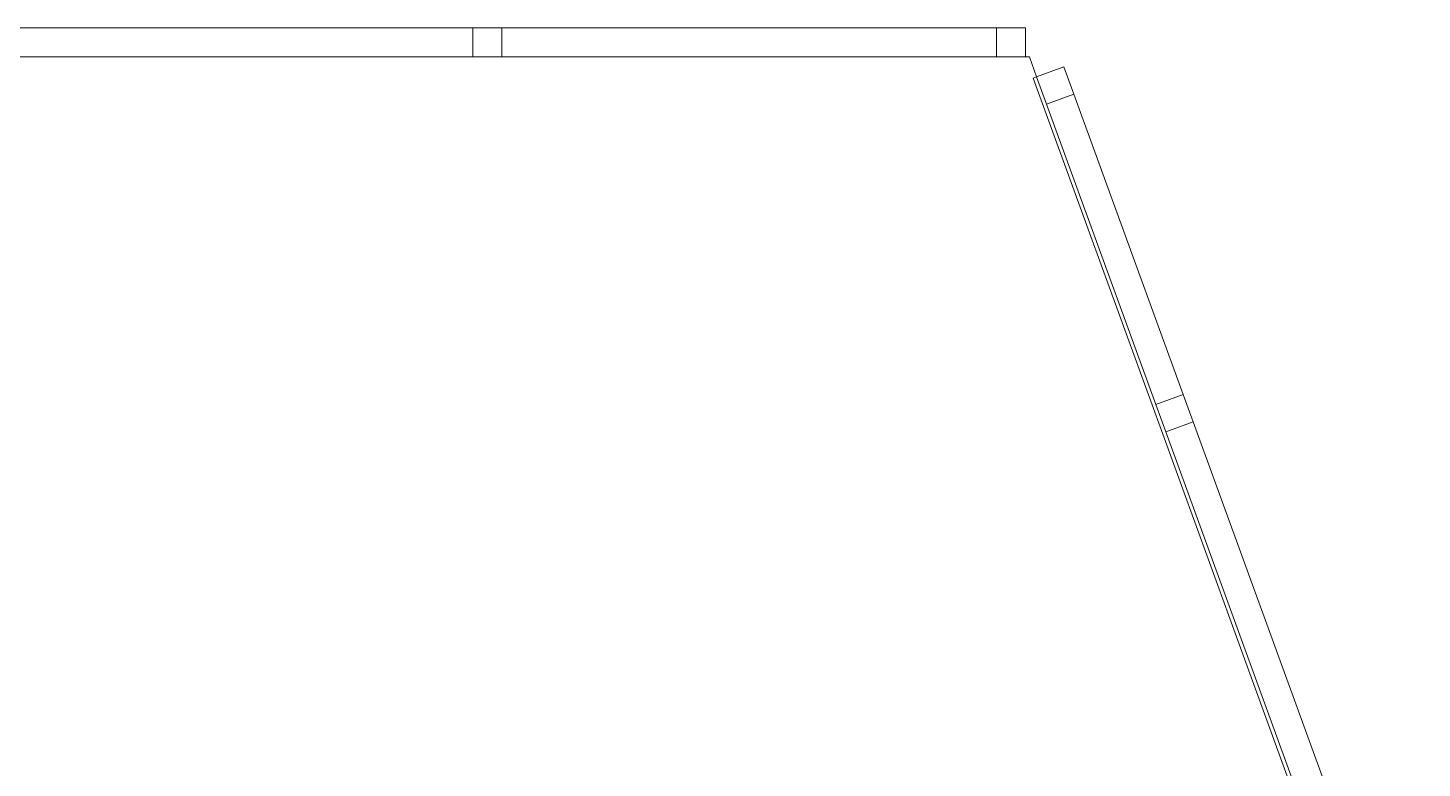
# Model space of a CAD drawing. Header units: inches. Extents: x -3598 to -1628, y -3458 to -206.
# Drawn here: x -2675.2 to -2579.4, y -633.5 to -582.6 of the extents above; entities that cross this region are included whole.
import ezdxf

# ---------------------------------------------------------------- set-up
doc = ezdxf.new("R2010")
doc.units = ezdxf.units.IN
doc.header["$MEASUREMENT"] = 0
doc.layers.add('A-FLOR', color=192, linetype='Continuous', lineweight=13)
doc.layers.add('A-GLAZ-CWMG', color=51, linetype='Continuous', lineweight=13)

# ---------------------------------------------------------------- blocks, each defined once
blk = doc.blocks.new('Rectangular Mullion - Tube 2x2-4066124-MEZZANINE - CAD')
at = {"layer": 'A-GLAZ-CWMG', "lineweight": 9}
for p, q in [((0, 2), (-2, 2)), ((-2, 2), (-2, 0)), ((0, 0), (0, 2)), ((-2, 0), (0, 0))]:
    blk.add_line(p, q, dxfattribs=at)
blk = doc.blocks.new('Rectangular Mullion - 1_ H Guardrail Cap _mesh_-4084418-MEZZANINE - CAD')
at = {"layer": 'A-GLAZ-CWMG', "lineweight": 9}
for p, q in [((-2642.656, -584.641), (-2642.656, -582.641)), ((-2642.656, -582.641), (-2608.656, -582.641)), ((-2608.656, -582.641), (-2608.656, -584.641)), ((-2608.656, -584.641), (-2642.656, -584.641))]:
    blk.add_line(p, q, dxfattribs=at)
blk = doc.blocks.new('Rectangular Mullion - 1_ H Guardrail Cap _mesh_-1816542-MEZZANINE - CAD')
at = {"layer": 'A-GLAZ-CWMG', "lineweight": 9}
for p, q in [((-2690.656, -584.641), (-2690.656, -582.641)), ((-2690.656, -582.641), (-2644.656, -582.641)), ((-2644.656, -582.641), (-2644.656, -584.641)), ((-2644.656, -584.641), (-2690.656, -584.641))]:
    blk.add_line(p, q, dxfattribs=at)
blk = doc.blocks.new('Rectangular Mullion - Tube 2x2-1816545-MEZZANINE - CAD')
at = {"layer": 'A-GLAZ-CWMG', "lineweight": 9}
for p, q in [((-1, 2), (1, 2)), ((-1, 0), (-1, 2)), ((1, 2), (1, 0)), ((1, 0), (-1, 0))]:
    blk.add_line(p, q, dxfattribs=at)
blk = doc.blocks.new('Rectangular Mullion - 1_ H Guardrail Cap _mesh_-V161-MEZZANINE - CAD')
at = {"layer": 'A-GLAZ-CWMG', "lineweight": 9}
for p, q in [((-2597.01, -610.409), (-2595.13, -609.725)), ((-2581.277, -653.634), (-2597.01, -610.409)), ((-2595.13, -609.725), (-2579.397, -652.95)), ((-2579.397, -652.95), (-2581.277, -653.634))]:
    blk.add_line(p, q, dxfattribs=at)
blk = doc.blocks.new('Rectangular Mullion - Plate - 8-V162-MEZZANINE - CAD')
at = {"layer": 'A-GLAZ-CWMG', "lineweight": 9}
blk.add_line((-2548.336, -744.87), (-2564.753, -699.765), dxfattribs=at)
blk = doc.blocks.new('Rectangular Mullion - Plate - 8-4084893-MEZZANINE - CAD')
at = {"layer": 'A-GLAZ-CWMG', "lineweight": 9}
for p, q in [((-2606.127, -586.091), (-2605.892, -586.006)), ((-2597.587, -609.554), (-2606.127, -586.091))]:
    blk.add_line(p, q, dxfattribs=at)
blk = doc.blocks.new('Rectangular Mullion - 1_ H Guardrail Cap _mesh_-4084894-MEZZANINE - CAD')
at = {"layer": 'A-GLAZ-CWMG', "lineweight": 9}
for p, q in [((-2605.208, -587.885), (-2603.328, -587.201)), ((-2603.328, -587.201), (-2595.814, -607.845)), ((-2597.694, -608.529), (-2605.208, -587.885)), ((-2595.814, -607.845), (-2597.694, -608.529))]:
    blk.add_line(p, q, dxfattribs=at)
blk = doc.blocks.new('Rectangular Mullion - Tube 2x2-V163-MEZZANINE - CAD')
at = {"layer": 'A-GLAZ-CWMG', "lineweight": 9}
for p, q in [((-1, -2), (-1, 0)), ((-1, 0), (1, 0)), ((1, 0), (1, -2)), ((1, -2), (-1, -2))]:
    blk.add_line(p, q, dxfattribs=at)
blk = doc.blocks.new('Rectangular Mullion - Tube 2x2-V91-MEZZANINE - CAD')
at = {"layer": 'A-GLAZ-CWMG', "lineweight": 9}
for p, q in [((0, 0), (-2, 0)), ((-2, 0), (-2, -2)), ((0, -2), (0, 0)), ((-2, -2), (0, -2))]:
    blk.add_line(p, q, dxfattribs=at)

msp = doc.modelspace()

# ---------------------------------------------------------------- linework, layer by layer
at = {"layer": 'A-FLOR', "lineweight": 20}
for p, q in [((-2606.395, -584.641), (-2606.656, -584.641)), ((-2605.898, -586.008), (-2606.395, -584.641))]:
    msp.add_line(p, q, dxfattribs=at)

# ---------------------------------------------------------------- block references
at = {"layer": 'A-GLAZ-CWMG', "lineweight": 9}
for name, p in [('Rectangular Mullion - 1_ H Guardrail Cap _mesh_-1816542-MEZZANINE - CAD', (0, 0)), ('Rectangular Mullion - 1_ H Guardrail Cap _mesh_-4084418-MEZZANINE - CAD', (0, 0)), ('Rectangular Mullion - Tube 2x2-4066124-MEZZANINE - CAD', (-2606.656, -584.641)), ('Rectangular Mullion - Plate - 8-4084893-MEZZANINE - CAD', (0, 0)), ('Rectangular Mullion - 1_ H Guardrail Cap _mesh_-4084894-MEZZANINE - CAD', (0, 0)), ('Rectangular Mullion - Plate - 8-V162-MEZZANINE - CAD', (-32.834, 90.21)), ('Rectangular Mullion - 1_ H Guardrail Cap _mesh_-V161-MEZZANINE - CAD', (0, 0))]:
    msp.add_blockref(name, p, dxfattribs=at)
at = {"layer": 'A-GLAZ-CWMG', "lineweight": 9, "extrusion": (0, 0, -1)}
msp.add_blockref('Rectangular Mullion - Tube 2x2-1816545-MEZZANINE - CAD', (2643.656, -584.641), dxfattribs=at)
at = {"layer": 'A-GLAZ-CWMG', "lineweight": 9, "rotation": 110.0000000000072}
msp.add_blockref('Rectangular Mullion - Tube 2x2-V91-MEZZANINE - CAD', (-2605.892, -586.006), dxfattribs=at)
at = {"layer": 'A-GLAZ-CWMG', "lineweight": 9, "extrusion": (0, 0, -1), "rotation": 249.9999999999928}
msp.add_blockref('Rectangular Mullion - Tube 2x2-V163-MEZZANINE - CAD', (2597.352, -609.469), dxfattribs=at)

doc.saveas('drawing.dxf')
